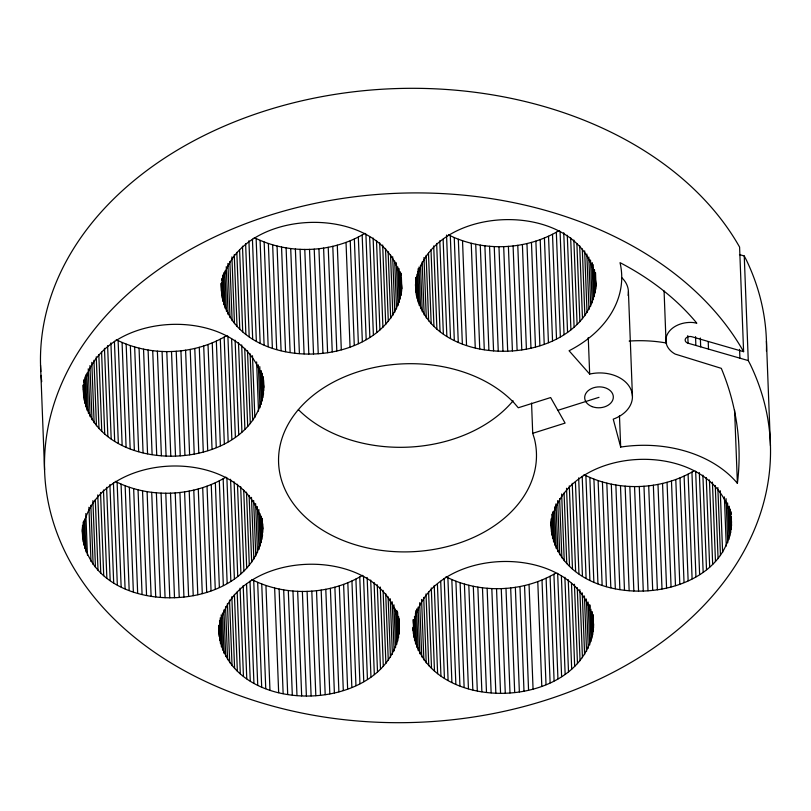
<?xml version="1.0" encoding="UTF-8"?>
<svg xmlns="http://www.w3.org/2000/svg" width="811" height="811" viewBox="0 0 811 811"><rect width="100%" height="100%" fill="white"/><g stroke="black" fill="none" stroke-linecap="round" stroke-linejoin="round"><path stroke-width="1.22" d="M82.306 527.738C82.377 624.379 265.217 619.057 262.622 523.916M83.259 384.82C82.276 483.782 269.262 477.709 263.534 379.73M219.021 633.178C224.333 545.347 388.601 539.356 399.407 627.167C394.085 718.039 218.98 720.482 218.727 625.616M221.444 291.179C225.955 202.172 397.055 197.6 401.81 288.615C391.176 376.284 221.636 377.145 221.15 283.627M413.184 630.421C418.567 542.529 582.896 536.659 593.581 624.409C588.38 713.224 420.139 718.14 413.093 627.896M415.607 288.422C420.118 199.415 591.229 194.843 595.973 285.857C586.15 371.813 420.453 374.723 415.465 284.641M551.074 521.067C551.145 617.708 733.985 612.386 731.39 517.246M83.452 389.858C93.873 305.149 253.012 300.739 263.818 387.293M82.448 531.519C92.778 446.841 252.16 442.39 262.815 528.954M551.216 524.849C561.547 440.12 720.837 435.771 731.583 522.284M555.606 505.709L556.508 504.533M254.228 237.572C288.604 254.836 331.963 253.194 364.93 233.355M116.226 339.687C150.603 356.962 193.951 355.299 226.918 335.48M448.402 234.805C482.778 252.109 526.136 250.396 559.103 230.598M115.223 481.349C149.599 498.623 192.947 496.961 225.914 477.132M251.805 579.561C286.182 596.845 329.54 595.173 362.507 575.354M583.991 474.688C618.043 491.811 660.904 490.31 693.77 471.029M445.979 576.803C480.041 593.926 522.902 592.425 555.758 573.144M557.867 410.325L598.994 397.339M532.715 433.317L565.095 423.099L550.649 397.552L518.28 407.771L514.174 402.996A129.01 94.046 -2.2 0 0 300.334 407.396A129.01 94.046 -2.2 0 0 381.14 550.365A129.01 94.046 -2.2 0 0 534.439 438.842L532.715 433.317L531.56 403.077M739.47 254.603L744.245 255.982L746.313 259.936A363.146 264.721 -2.2 0 1 766.456 351.193M743.606 351.68L691.763 336.717A4.775 3.487 -2.2 0 0 685.508 338.694A4.775 3.487 -2.2 0 0 688.063 343.205L748.269 360.581L750.327 364.524A363.146 264.721 -2.2 0 1 345.75 719.864A363.146 264.721 -2.2 0 1 124.58 296.968A363.146 264.721 -2.2 0 1 743.606 351.68L739.591 247.081A363.146 264.721 -2.2 0 0 325.627 95.951A363.146 264.721 -2.2 0 0 40.834 371.59M589.668 374.074L569.069 350.757A120.028 87.497 -2.2 0 0 620.02 262.652A288.604 210.384 -2.2 0 1 696.811 323.183L693.182 322.525A24.056 17.538 -2.2 0 0 667.747 333.564A24.056 17.538 -2.2 0 0 675.178 354.083L721.303 368.346A416.489 303.608 -2.2 0 1 737.402 483.315A112.171 81.769 -2.2 0 0 620.679 447.074L613.238 419.155A33.454 24.391 -2.2 0 0 630.279 388.145A33.454 24.391 -2.2 0 0 589.668 374.074L588.259 337.528M766.436 341.107L770.45 445.705M744.245 255.982L748.269 360.581M739.571 349.348L739.906 358.168M734.594 410.224L737.402 483.315M731.035 511.873L731.127 514.397M731.228 516.911L731.563 525.731M730.61 511.538L731.289 529.178M730.082 509.521L730.184 512.035M729.849 508.669L730.772 532.614M729.13 506.165L729.221 508.679M728.896 507.047L730.012 536.03M727.599 502.871L729.008 539.406M726.068 498.653L727.761 542.752M724.385 496.91L726.281 546.056M720.249 490.726L722.621 552.473M717.836 487.523L720.452 555.576M715.261 485.495L718.07 558.586M708.206 341.543L708.5 349.105M712.423 482.129L715.474 561.516M709.432 479.909L712.676 564.344M706.249 477.588L709.686 567.061M700.349 338.025L700.684 346.844M702.884 475.155L706.513 569.667M695.534 336.636L695.868 345.456M699.325 472.6L703.157 572.15M695.656 471.171L699.629 574.512M687.779 335.642L688.063 343.205M691.925 472.134L695.939 576.733M688.093 474.212L692.107 578.811M684.109 476.148L688.133 580.737M680.013 477.932L684.028 582.521M675.796 479.554L679.811 584.143M671.467 481.014L675.482 585.613M664.077 290.926L666.054 342.587M667.047 482.312L671.072 586.911M662.546 483.447L666.571 588.036M657.985 484.4L661.999 588.989M653.352 485.181L657.376 589.779M648.688 485.789L652.703 590.378M643.985 486.215L648.009 590.803M639.271 486.458L643.285 591.057M628.413 291.625L632.438 396.224M634.547 486.529L638.561 591.118M629.833 486.418L633.847 591.006M625.139 486.124L629.154 590.712M619.462 415.567L620.679 447.074M620.476 485.647L624.49 590.246M615.863 484.998L619.878 589.587M611.301 484.167L615.326 588.766M606.821 483.174L610.835 587.762M595.538 272.668L595.973 285.857M595.213 273.033L595.304 275.558M595.071 272.922L595.7 289.304M594.493 269.637L594.595 272.161M594.311 270.053L595.183 292.741M602.421 481.998L606.435 586.596M593.216 264.65L594.422 296.147M592.344 262.977L592.435 265.491M592.01 262.987L593.419 299.533M590.53 260.037L592.172 302.878M598.112 480.659L602.137 585.248M588.796 257.036L590.692 306.183M586.84 253.975L588.979 309.417M593.916 479.159L597.94 583.748M584.66 250.842L587.032 312.59M582.298 248.906L584.863 315.692M589.84 477.486L593.855 582.085M579.672 245.621L582.48 318.713M593.115 614.667L593.551 627.856M592.79 615.032L592.892 617.556M592.659 614.92L593.287 631.303M592.071 611.636L592.172 614.16M591.898 612.052L592.77 634.729M585.897 475.672L589.911 580.26M576.885 243.513L579.885 321.643M590.884 609.162L592 638.145M589.921 604.976L590.013 607.49M589.597 604.986L590.996 641.531M588.107 602.036L589.749 644.877M573.853 240.036L577.097 324.471M582.186 476.219L586.1 578.294M586.383 599.025L588.269 648.171M570.66 237.714L574.097 327.188M584.427 595.973L586.556 651.415M578.669 477.882L582.45 576.175M582.237 592.841L584.609 654.589M567.294 235.281L570.924 329.793M579.824 589.648L582.44 657.691M575.425 481.927L578.953 573.914M563.746 232.727L567.568 332.277M577.25 587.62L580.058 660.712M572.242 483.315L575.628 571.532M574.421 584.244L577.473 663.641M560.066 231.297L564.04 334.629M569.292 485.84L572.495 569.018M571.481 583.291L574.675 666.46M566.534 488.252L569.535 566.382M556.336 232.26L560.35 336.849M568.247 579.713L571.684 669.187M564.071 493.058L566.777 563.635M552.504 234.338L556.518 338.927M561.658 493.99L564.233 560.776M564.872 577.28L568.501 671.792M559.61 498.603L561.891 557.826M548.53 236.275L552.544 340.863M561.374 575.982L565.145 674.276M557.684 500.6L559.762 554.785M556.032 503.783L557.867 551.662M557.654 573.296L561.617 676.627M544.424 238.049L548.439 342.647M554.602 506.885L556.194 548.469M553.457 511.194L554.765 545.215M552.676 512.045L552.778 514.559M552.494 514.184L553.558 541.91M551.865 514.194L552.007 517.976M551.825 518.391L552.605 538.545M553.913 574.259L557.938 678.848M551.399 518.888L551.49 521.412M551.257 518.776L551.885 535.159M540.207 239.681L544.222 344.269M551.085 522.913L551.419 531.732M550.081 576.337L554.095 680.926M535.878 241.141L539.893 345.729M546.107 578.273L550.122 682.862M531.458 242.438L535.483 347.027M542.001 580.047L546.016 684.646M526.957 243.564L530.982 348.162M537.784 581.68L541.799 686.268M522.396 244.527L526.41 349.115M517.773 245.307L521.787 349.896M529.046 584.437L533.06 689.026M513.099 245.915L517.114 350.504M524.545 585.562L528.559 690.161M508.396 246.341L512.42 350.93M519.973 586.525L523.987 691.114M503.682 246.585L507.696 351.173M515.35 587.306L519.364 691.895M498.958 246.656L502.982 351.244M510.677 587.904L514.701 692.503M494.244 246.544L498.258 351.133M505.983 588.34L509.997 692.929M489.55 246.25L493.564 350.839M501.259 588.583L505.283 693.172M484.887 245.774L488.911 350.362M496.535 588.654L500.559 693.243M480.274 245.125L484.289 349.713M491.821 588.533L495.845 693.131M475.722 244.293L479.737 348.892M487.127 588.239L491.142 692.837M471.232 243.29L475.256 347.889M482.464 587.772L486.488 692.361M477.851 587.123L481.866 691.712M462.523 240.786L466.548 345.374M473.3 586.292L477.314 690.881M458.327 239.275L462.351 343.874M468.809 585.289L472.833 689.887M454.251 237.613L458.266 342.201M464.409 584.123L468.434 688.711M450.308 235.788L454.322 340.387M460.111 582.785L464.125 687.373M446.547 235.078L450.521 338.41M443.13 239.265L446.861 336.301M455.914 581.274L459.928 685.873M439.785 240.786L443.364 334.041M451.828 579.612L455.853 684.2M436.653 243.442L440.049 331.648M447.885 577.787L451.899 682.386M433.703 245.966L436.906 329.134M444.175 578.344L448.098 680.409M430.996 249.636L433.946 326.498M428.482 253.184L431.188 323.751M440.708 581.264L444.438 678.3M426.12 255.374L428.644 320.903M437.413 584.052L440.951 676.039M423.981 257.462L426.302 317.953M422.146 261.983L424.173 314.911M434.24 585.441L437.626 673.647M420.483 265.167L422.278 311.789M419.013 267.012L420.605 308.596M431.29 587.965L434.483 671.133M418.091 268.776L418.192 271.3M417.868 271.32L419.175 305.341M416.905 274.311L417.979 302.027M428.573 591.635L431.533 668.497M416.195 277.25L417.016 298.671M415.759 277.747L415.901 281.529M415.627 277.636L416.296 295.275M415.546 284.296L415.83 291.859M426.008 593.926L428.776 665.75M423.707 597.372L426.221 662.901M421.558 599.461L423.879 659.951M419.672 602.725L421.761 656.91M418.07 607.165L419.855 653.788M416.59 609.01L418.192 650.594M415.678 610.774L415.769 613.298M415.445 613.309L416.753 647.34M401.374 277.281L401.81 288.615M414.492 616.299L415.556 644.025M400.948 273.277L401.039 275.791M400.806 273.165L401.536 292.061M413.823 620.506L414.593 640.67M400.097 271.553L401.019 295.498M413.336 619.746L413.488 623.527M413.204 619.634L413.884 637.274M413.164 627.552L413.407 633.857M399.093 268.664L400.249 298.914M397.887 267.012L399.245 302.3M396.356 262.794L397.998 305.646M394.683 261.051L396.518 308.94M392.676 256.732L394.805 312.184M390.537 254.867L392.859 315.357M388.124 251.663L390.689 318.459M385.499 248.389L388.307 321.47M398.992 618.692L399.387 630.613M398.576 616.532L398.718 620.314M398.434 616.421L399.113 634.06M397.623 612.295L398.596 637.497M396.944 611.048L397.045 613.562M382.67 245.013L385.722 324.4M396.67 610.663L397.836 640.913M395.474 609.01L396.822 644.289M393.933 604.793L395.575 647.634M379.68 242.793L382.924 327.228M392.21 601.792L394.095 650.939M376.497 240.472L379.933 329.945M390.253 598.731L392.382 654.173M388.114 596.866L390.436 657.356M373.121 238.039L376.75 332.551M385.712 593.662L388.276 660.458M369.623 236.741L373.395 335.034M383.086 590.378L385.894 663.469M380.247 587.012L383.299 666.399M365.903 234.065L369.867 337.396M377.257 584.792L380.501 669.227M362.162 235.018L366.187 339.616M374.074 582.47L377.51 671.944M358.33 237.096L362.345 341.695M370.698 580.037L374.327 674.549M354.356 239.032L358.371 343.631M367.15 577.483L370.972 677.033M363.48 576.053L367.444 679.395M350.251 240.816L354.275 345.405M359.749 577.016L363.764 681.615M346.033 242.438L350.048 347.027M355.907 579.095L359.932 683.693M351.933 581.031L355.948 685.619M337.295 245.196L341.309 349.794M347.828 582.815L351.852 687.404M332.794 246.331L336.808 350.92M343.611 584.437L347.635 689.026M328.222 247.284L332.246 351.873M339.292 585.897L343.306 690.496M323.599 248.065L327.614 352.663M334.872 587.194L338.886 691.793M318.926 248.673L322.95 353.261M330.371 588.33L334.385 692.918M314.232 249.099L318.247 353.687M325.799 589.283L329.824 693.871M309.508 249.342L313.533 353.941M321.176 590.063L325.191 694.662M304.784 249.413L308.809 354.001M316.513 590.672L320.527 695.26M300.07 249.301L304.095 353.89M311.809 591.097L315.824 695.686M295.376 249.007L299.401 353.596M307.095 591.341L311.11 695.939M290.713 248.531L294.738 353.13M302.371 591.412L306.386 696M286.101 247.882L290.125 352.481M297.657 591.3L301.672 695.889M281.549 247.061L285.563 351.65M292.953 591.006L296.978 695.595M277.058 246.057L281.082 350.646M288.3 590.53L292.315 695.128M272.658 244.881L276.683 349.48M283.678 589.881L287.702 694.469M268.36 243.543L272.374 348.132M279.126 589.05L283.14 693.648M264.163 242.043L268.177 346.632M274.645 588.056L278.66 692.645M260.078 240.37L264.102 344.969M263.362 379.396L263.798 390.74M262.987 376.659L263.129 380.44M262.845 376.547L263.524 394.187M262.267 373.263L262.369 375.787M262.085 373.678L263.007 397.623M261.355 371.164L261.456 373.689M256.134 238.556L260.149 343.144M261.081 370.789L262.247 401.029M259.784 366.613L261.243 404.415M258.344 364.92L259.996 407.761M265.937 585.542L269.951 690.131M252.424 239.103L256.347 341.178M256.621 361.919L258.506 411.055M262.257 518.533L262.358 521.057M262.5 522.994L262.794 532.401M261.841 518.199L262.521 535.848M261.314 516.181L261.416 518.705M261.132 516.597L262.004 539.274M260.128 513.708L261.243 542.691M248.916 240.766L252.687 339.059M258.831 509.531L260.24 546.077M261.74 584.032L265.755 688.63M252.474 355.725L254.847 417.472M257.34 506.581L258.993 549.422M250.123 353.789L252.687 420.574M245.611 243.553L249.2 336.808M255.617 503.57L257.503 552.717M257.665 582.369L261.679 686.968M253.661 500.519L255.789 555.961M247.497 350.504L250.305 423.595M242.489 246.199L245.875 334.416M251.481 497.386L253.853 559.134M244.709 348.395L247.71 426.525M253.711 580.554L257.736 685.143M249.119 495.45L251.684 562.236M239.59 249.991L242.732 331.902M241.668 344.918L244.912 429.354M246.493 492.165L249.301 565.257M250.001 581.102L253.924 683.176M236.822 252.393L239.782 329.266M238.485 342.597L241.921 432.07M243.706 490.057L246.706 568.176M234.267 254.684L237.025 326.519M246.544 584.021L250.275 681.058M231.905 256.874L234.47 323.66M235.109 340.164L238.748 434.676M240.664 486.58L243.908 571.005M243.199 585.552L246.777 678.797M229.858 261.487L232.128 320.71M237.481 484.258L240.918 573.732M231.611 338.866L235.383 437.159M227.921 263.484L230.01 317.669M240.066 588.198L243.452 676.415M226.269 266.667L228.104 314.546M234.115 481.825L237.745 576.337M227.891 336.18L231.865 439.511M224.89 271.036L226.441 311.353M237.167 591.989L240.309 673.9M223.643 272.82L225.002 308.099M222.924 274.929L223.015 277.443M222.69 275.811L223.806 304.794M230.557 479.271L234.389 578.821M234.409 594.392L237.359 671.265M222.153 278.335L222.255 280.859M221.971 278.751L222.843 301.439M224.16 337.143L228.175 441.731M221.555 282.917L222.133 298.042M221.231 283.282L221.667 294.626M231.845 596.683L234.602 668.507M226.887 477.841L230.861 581.173M220.318 339.221L224.343 443.81M229.533 600.13L232.047 665.659M223.157 478.804L227.171 583.393M227.435 603.485L229.706 662.709M216.344 341.157L220.369 445.746M225.549 606.74L227.587 659.667M219.315 480.882L223.339 585.471M223.897 609.923L225.691 656.545M212.249 342.931L216.263 447.53M222.467 613.035L224.018 653.352M221.231 614.819L222.579 650.098M215.341 482.819L219.365 587.407M220.268 617.8L221.383 646.793M219.73 620.334L219.832 622.858M219.558 620.75L220.43 643.427M219.173 626.173L219.71 640.041M208.021 344.563L212.046 449.152M218.808 625.281L219.244 636.615M211.245 484.593L215.26 589.192M203.703 346.023L207.717 450.612M207.018 486.225L211.042 590.813M199.283 347.321L203.297 451.909M202.699 487.685L206.714 592.273M194.782 348.446L198.807 453.045M198.279 488.982L202.294 593.571M190.22 349.409L194.234 453.998M193.778 490.108L197.803 594.706M185.587 350.19L189.612 454.778M189.216 491.071L193.231 595.659M180.924 350.798L184.938 455.387M184.584 491.851L188.608 596.44M176.22 351.224L180.235 455.812M179.92 492.449L183.935 597.048M171.506 351.467L175.521 456.056M175.217 492.885L179.241 597.474M166.782 351.538L170.797 456.127M170.503 493.129L174.517 597.717M162.068 351.427L166.083 456.015M165.779 493.2L169.793 597.788M157.375 351.133L161.389 455.721M161.065 493.078L165.079 597.677M152.711 350.656L156.726 455.245M156.371 492.784L160.385 597.383M148.099 350.007L152.113 454.596M151.708 492.318L155.722 596.906M143.537 349.176L147.561 453.775M147.095 491.669L151.11 596.257M139.056 348.172L143.071 452.771M142.533 490.837L146.558 595.426M134.656 347.007L138.671 451.595M138.052 489.834L142.067 594.433M130.348 345.668L134.362 450.257M133.653 488.668L137.667 593.257M126.151 344.158L130.166 448.757M129.344 487.32L133.369 591.918M122.076 342.495L126.09 447.084M125.147 485.819L129.172 590.408M118.122 340.671L122.147 445.269M121.072 484.157L125.087 588.745M114.412 341.228L118.335 443.293M117.119 482.332L121.143 586.931M110.904 342.891L114.686 441.184M113.418 482.88L117.331 584.954M107.61 345.668L111.188 438.923M109.901 484.552L113.682 582.845M104.477 348.325L107.863 436.531M101.578 352.106L104.72 434.017M106.606 487.33L110.184 580.585M98.82 354.519L101.77 431.381M103.473 489.986L106.859 578.192M96.256 356.81L99.013 428.634M100.523 492.51L103.717 575.678M93.944 360.256L96.458 425.785M97.766 494.913L100.767 573.042M91.795 362.345L94.127 422.835M95.303 499.728L98.009 570.295M89.92 365.609L91.998 419.794M88.257 368.782L90.102 416.672M92.89 500.651L95.455 567.447M86.878 373.151L88.429 413.478M90.842 505.263L93.123 564.497M85.642 374.935L86.99 410.224M84.912 377.044L85.003 379.568M84.729 379.193L85.794 406.909M84.151 380.46L84.243 382.985M83.918 379.609L84.841 403.554M88.916 507.27L90.994 561.455M83.543 385.043L84.121 400.158M83.219 385.397L83.655 396.741M85.834 513.556L87.426 555.14M84.729 519.121L85.996 551.885M83.726 520.844L84.79 548.571M83.148 522.122L83.239 524.636M83.057 525.052L83.837 545.215M82.631 525.558L82.722 528.073M82.489 525.437L83.117 541.819M82.316 529.583L82.651 538.403M40.55 365.295L44.564 469.893M41.716 381.636A363.146 264.721 -2.2 0 1 41.108 375.361M513.11 400.806A129.01 94.046 -2.2 0 1 298.367 409.596M621.621 277.514A33.454 24.391 -2.2 0 1 628.109 295.457M629.164 341.076A112.171 81.769 -2.2 0 1 666.652 343.063M592.091 406.615A14.334 10.452 -2.2 0 0 613.329 396.863A14.334 10.452 -2.2 0 0 591.574 388.53A14.334 10.452 -2.2 0 0 592.091 406.615"/></g></svg>
